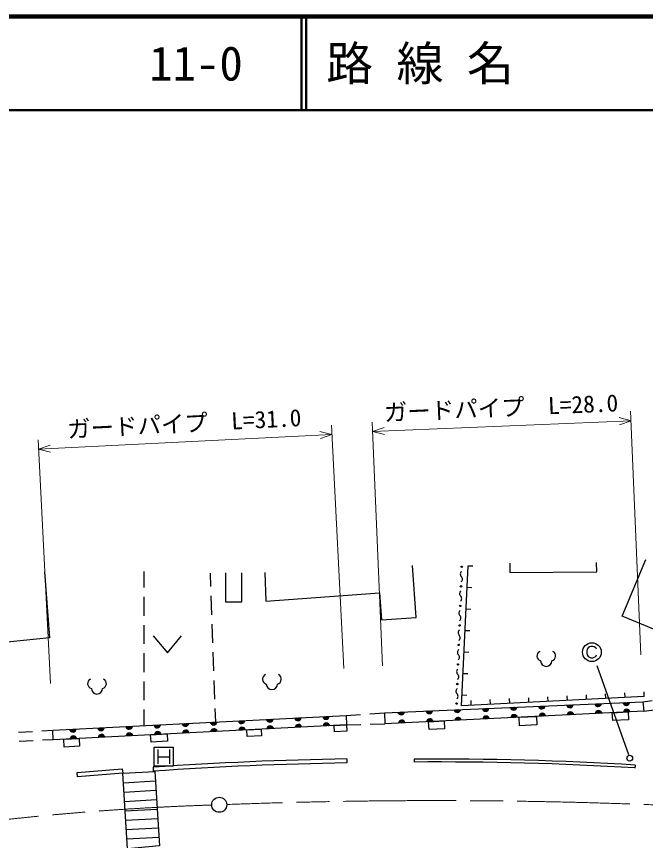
# Model space of a CAD drawing. Units: millimetres, scale not verified. Extents: x 40000 to 680000, y 20000 to 380000.
# Drawn here: x 147387 to 214398, y 292153 to 380000 of the extents above; entities that cross this region are included whole.
import ezdxf
from ezdxf.enums import TextEntityAlignment as Align

# ---------------------------------------------------------------- set-up
doc = ezdxf.new("R2010")
doc.units = ezdxf.units.MM
doc.header["$LTSCALE"] = 1000
doc.linetypes.add('CHAIN', pattern=[18.5, 12, -1.5, 3.5, -1.5])
for name, color, linetype, lineweight in [('M-BGD', 7, 'Continuous', 25), ('M-BMK', 2, 'CHAIN', 13), ('M-BMK-SRVR', 3, 'Continuous', 25), ('M-STR-HTXT', 7, 'Continuous', 13), ('M-STR-STRC', 7, 'Continuous', 25), ('M-TTL', 2, 'Continuous', 140), ('M-TTL-LINE', 7, 'Continuous', 50)]:
    doc.layers.add(name, color=color, linetype=linetype, lineweight=lineweight)
doc.layers.add('M-TTL-TXT', color=7, linetype='Continuous')
doc.styles.add('ＭＳ ゴシック', font='')
doc.styles.get('ＭＳ ゴシック').set_extended_font_data('MS Gothic')

msp = doc.modelspace()

# ---------------------------------------------------------------- linework, layer by layer
at = {"layer": 'M-BGD'}
for p, q in [((199940, 321714), (199948, 320716)), ((150377, 320807), (150907, 313756)), ((160951, 320842), (160950, 319117)), ((168093, 319220), (168040, 320666)), ((173829, 320734), (173938, 317662)), ((189980, 315944), (189566, 321479)), ((195499, 321450), (195999, 321427)), ((195393, 319153), (195893, 319130)), ((160950, 318117), (160948, 316117)), ((168202, 316222), (168130, 318221)), ((173938, 317662), (186042, 318566)), ((186042, 318566), (186259, 315666)), ((195287, 316856), (195786, 316833)), ((186259, 315666), (189980, 315944)), ((160948, 315117), (160947, 313117)), ((168312, 313224), (168239, 315223)), ((195181, 314559), (195680, 314536)), ((150907, 313756), (134854, 312110)), ((161964, 313964), (163464, 312164)), ((163464, 312164), (164964, 313964)), ((160946, 312117), (160945, 310117)), ((168421, 310226), (168348, 312225)), ((195075, 312262), (195574, 312239)), ((168530, 307228), (168458, 309227)), ((194968, 309965), (195468, 309942)), ((160944, 309117), (160943, 307117)), ((194862, 307668), (195362, 307645)), ((204024, 306983), (203999, 307482)), ((206072, 307086), (206047, 307585)), ((208120, 307189), (208095, 307688)), ((210168, 307292), (210143, 307791)), ((212216, 307395), (212190, 307894)), ((214263, 307498), (214238, 307997)), ((186588, 305778), (214117, 306938)), ((195833, 306571), (195808, 307070)), ((197881, 306674), (197856, 307173)), ((199929, 306777), (199904, 307276)), ((201976, 306880), (201951, 307379)), ((214117, 306938), (215100, 307065)), ((214117, 306938), (214206, 305941)), ((160943, 306117), (160942, 304393)), ((168620, 304782), (168567, 306229)), ((185047, 305668), (186588, 305778)), ((186588, 305778), (186615, 304595)), ((214206, 305941), (186615, 304595)), ((214206, 305941), (215586, 306120)), ((151249, 303901), (182508, 305487)), ((182508, 305487), (184049, 305597)), ((182508, 305487), (182546, 304488)), ((182546, 304488), (151302, 302903)), ((182546, 304488), (184081, 304528)), ((185081, 304555), (186615, 304595)), ((147603, 303702), (149101, 303784)), ((150099, 303838), (151249, 303901)), ((151302, 302903), (151249, 303901)), ((149155, 302785), (147658, 302703)), ((151302, 302903), (150154, 302840)), ((182576, 300856), (182584, 300429)), ((189736, 300831), (189738, 300518)), ((161934, 299967), (161963, 299541)), ((213295, 300196), (213276, 299884))]:
    msp.add_line(p, q, dxfattribs=at)
for points in [[(199948, 320716), (209198, 320794), (209189, 321792)], [(219863, 321790), (216635, 314101), (211910, 316084), (214437, 322102)], [(169649, 320703), (169649, 317615), (171396, 317615), (171396, 320703)], [(214263, 307498), (194809, 306519), (195499, 321450)]]:
    msp.add_lwpolyline(points, dxfattribs=at)
for points in [[(210860, 305778), (212551, 305860), (212591, 305030), (210901, 304948)], [(191295, 304823), (192932, 304903), (192973, 304057), (191336, 303977)], [(200936, 305294), (202769, 305383), (202813, 304483), (200980, 304394)], [(171928, 303949), (173470, 304027), (173506, 303318), (171964, 303240)], [(181227, 304421), (182546, 304488), (182581, 303808), (181261, 303741)], [(161678, 303429), (163435, 303518), (163474, 302733), (161718, 302644)], [(152433, 302960), (154071, 303043), (154113, 302204), (152476, 302121)], [(153858, 299414), (158662, 299788), (158699, 299316), (153895, 298942)]]:
    msp.add_lwpolyline(points, close=True, dxfattribs=at)
for centre in [(194821, 321333), (194743, 319251), (194665, 317168), (194586, 315086), (194508, 313004), (194430, 310922), (194352, 308839), (194274, 306757)]:
    msp.add_circle(centre, 75, dxfattribs=at)
for centre, radius, start, end in [((195023, 320554), 356, 128.3185, 227.38404), ((194541, 320030), 356, 308.3185, 47.38404), ((194945, 318472), 356, 128.3185, 227.38404), ((194462, 317948), 356, 308.3185, 47.38404), ((194867, 316389), 356, 128.3185, 227.38404), ((194384, 315865), 356, 308.3185, 47.38404), ((194788, 314307), 356, 128.3185, 227.38404), ((194306, 313783), 356, 308.3185, 47.38404), ((194710, 312225), 356, 128.3185, 227.38404), ((194228, 311701), 356, 308.3185, 47.38404), ((203364, 311830), 536, 116.08703, 255.33416), ((204292, 311830), 536, 284.66584, 63.91297), ((203828, 311311), 600, 180, 360), ((194632, 310142), 356, 128.3185, 227.38404), ((155499, 308882), 536, 116.08703, 255.33416), ((156427, 308882), 536, 284.66584, 63.91297), ((174134, 309356), 536, 116.08703, 255.33416), ((175063, 309356), 536, 284.66584, 63.91297), ((194150, 309618), 356, 308.3185, 47.38404), ((155963, 308363), 600, 180, 360), ((174598, 308837), 600, 180, 360), ((194554, 308060), 356, 128.3185, 227.38404), ((194072, 307536), 356, 308.3185, 47.38404), ((206345, 306665), 354, 191.20937, 353.61455), ((206345, 306665), 283, 193.43341, 351.39051), ((206345, 306665), 212, 197.17974, 347.64419), ((206345, 306665), 142, 204.89147, 339.93246), ((206345, 306665), 100, 215.20913, 329.61479), ((209342, 306791), 354, 191.20937, 353.61455), ((209342, 306791), 283, 193.43341, 351.39051), ((209342, 306791), 212, 197.17974, 347.64419), ((209342, 306791), 142, 204.89147, 339.93246), ((209342, 306791), 100, 215.20913, 329.61479), ((212340, 306917), 354, 191.20937, 353.61455), ((212340, 306917), 283, 193.43341, 351.39051), ((212340, 306917), 212, 197.17974, 347.64419), ((212340, 306917), 142, 204.89147, 339.93246), ((212340, 306917), 100, 215.20913, 329.61479), ((188361, 305907), 354, 191.20937, 353.61455), ((188361, 305907), 283, 193.43341, 351.39051), ((188361, 305907), 212, 197.17974, 347.64419), ((188361, 305907), 142, 204.89147, 339.93246), ((188361, 305907), 100, 215.20913, 329.61479), ((191358, 306033), 354, 191.20937, 353.61455), ((191358, 306033), 283, 193.43341, 351.39051), ((191358, 306033), 212, 197.17974, 347.64419), ((191358, 306033), 142, 204.89147, 339.93246), ((191358, 306033), 100, 215.20913, 329.61479), ((194356, 306160), 354, 191.20937, 353.61455), ((194356, 306160), 283, 193.43341, 351.39051), ((194356, 306160), 212, 197.17974, 347.64419), ((194356, 306160), 142, 204.89147, 339.93246), ((194356, 306160), 100, 215.20913, 329.61479), ((197353, 306286), 354, 191.20937, 353.61455), ((197353, 306286), 283, 193.43341, 351.39051), ((197353, 306286), 212, 197.17974, 347.64419), ((197353, 306286), 142, 204.89147, 339.93246), ((197353, 306286), 100, 215.20913, 329.61479), ((200350, 306412), 354, 191.20937, 353.61455), ((200350, 306412), 283, 193.43341, 351.39051), ((200350, 306412), 212, 197.17974, 347.64419), ((200350, 306412), 142, 204.89147, 339.93246), ((200350, 306412), 100, 215.20913, 329.61479), ((203348, 306538), 354, 191.20937, 353.61455), ((203410, 305360), 354, 11.59028, 173.99546), ((203348, 306538), 283, 193.43341, 351.39051), ((203348, 306538), 212, 197.17974, 347.64419), ((203348, 306538), 142, 204.89147, 339.93246), ((203348, 306538), 100, 215.20913, 329.61479), ((206406, 305506), 354, 11.59028, 173.99546), ((206406, 305506), 283, 13.81432, 171.77142), ((206406, 305506), 212, 17.56064, 168.02509), ((209402, 305652), 354, 11.59028, 173.99546), ((209402, 305652), 283, 13.81432, 171.77142), ((209402, 305652), 212, 17.56064, 168.02509), ((209402, 305652), 142, 25.27237, 160.31336), ((209402, 305652), 100, 35.59003, 149.9957), ((212399, 305799), 354, 11.59028, 173.99546), ((212399, 305799), 283, 13.81432, 171.77142), ((212399, 305799), 212, 17.56064, 168.02509), ((212399, 305799), 142, 25.27237, 160.31336), ((212399, 305799), 100, 35.59003, 149.9957), ((171370, 304976), 354, 191.70172, 354.1069), ((171370, 304976), 283, 193.92576, 351.88286), ((171370, 304976), 212, 197.67209, 348.13653), ((171370, 304976), 142, 205.38382, 340.4248), ((171370, 304976), 100, 215.70148, 330.10714), ((174366, 305128), 354, 191.70172, 354.1069), ((174366, 305128), 283, 193.92576, 351.88286), ((174366, 305128), 212, 197.67209, 348.13653), ((174366, 305128), 142, 205.38382, 340.4248), ((174366, 305128), 100, 215.70148, 330.10714), ((177362, 305280), 354, 191.70172, 354.1069), ((177362, 305280), 283, 193.92576, 351.88286), ((177362, 305280), 212, 197.67209, 348.13653), ((177362, 305280), 142, 205.38382, 340.4248), ((177362, 305280), 100, 215.70148, 330.10714), ((180358, 305432), 354, 191.70172, 354.1069), ((180358, 305432), 283, 193.92576, 351.88286), ((180358, 305432), 212, 197.67209, 348.13653), ((180358, 305432), 142, 205.38382, 340.4248), ((180358, 305432), 100, 215.70148, 330.10714), ((188427, 304629), 354, 11.59028, 173.99546), ((188427, 304629), 283, 13.81432, 171.77142), ((188427, 304629), 212, 17.56064, 168.02509), ((191424, 304775), 354, 11.59028, 173.99546), ((191424, 304775), 283, 13.81432, 171.77142), ((191424, 304775), 212, 17.56064, 168.02509), ((191424, 304775), 142, 25.27237, 160.31336), ((191424, 304775), 100, 35.59003, 149.9957), ((194420, 304921), 354, 11.59028, 173.99546), ((194420, 304921), 283, 13.81432, 171.77142), ((194420, 304921), 212, 17.56064, 168.02509), ((194420, 304921), 142, 25.27237, 160.31336), ((194420, 304921), 100, 35.59003, 149.9957), ((197417, 305068), 354, 11.59028, 173.99546), ((197417, 305068), 283, 13.81432, 171.77142), ((197417, 305068), 212, 17.56064, 168.02509), ((197417, 305068), 142, 25.27237, 160.31336), ((197417, 305068), 100, 35.59003, 149.9957), ((200413, 305214), 354, 11.59028, 173.99546), ((200413, 305214), 283, 13.81432, 171.77142), ((200413, 305214), 212, 17.56064, 168.02509), ((200413, 305214), 142, 25.27237, 160.31336), ((200413, 305214), 100, 35.59003, 149.9957), ((203410, 305360), 283, 13.81432, 171.77142), ((203410, 305360), 212, 17.56064, 168.02509), ((203410, 305360), 142, 25.27237, 160.31336), ((203410, 305360), 100, 35.59003, 149.9957), ((206406, 305506), 142, 25.27237, 160.31336), ((206406, 305506), 100, 35.59003, 149.9957), ((153393, 304064), 354, 191.70172, 354.1069), ((153393, 304064), 283, 193.92576, 351.88286), ((153393, 304064), 212, 197.67209, 348.13653), ((153393, 304064), 142, 205.38382, 340.4248), ((153393, 304064), 100, 215.70148, 330.10714), ((156389, 304216), 354, 191.70172, 354.1069), ((156389, 304216), 283, 193.92576, 351.88286), ((156389, 304216), 212, 197.67209, 348.13653), ((156389, 304216), 142, 205.38382, 340.4248), ((156389, 304216), 100, 215.70148, 330.10714), ((159385, 304368), 354, 191.70172, 354.1069), ((159385, 304368), 283, 193.92576, 351.88286), ((159385, 304368), 212, 197.67209, 348.13653), ((159385, 304368), 142, 205.38382, 340.4248), ((159385, 304368), 100, 215.70148, 330.10714), ((162382, 304520), 354, 191.70172, 354.1069), ((162382, 304520), 283, 193.92576, 351.88286), ((162382, 304520), 212, 197.67209, 348.13653), ((162382, 304520), 142, 205.38382, 340.4248), ((162382, 304520), 100, 215.70148, 330.10714), ((165378, 304672), 354, 191.70172, 354.1069), ((165378, 304672), 283, 193.92576, 351.88286), ((165378, 304672), 212, 197.67209, 348.13653), ((165378, 304672), 142, 205.38382, 340.4248), ((165378, 304672), 100, 215.70148, 330.10714), ((168374, 304824), 354, 191.70172, 354.1069), ((168425, 303717), 354, 11.70172, 174.1069), ((168374, 304824), 283, 193.92576, 351.88286), ((168425, 303717), 283, 13.92576, 171.88286), ((168374, 304824), 212, 197.67209, 348.13653), ((168374, 304824), 142, 205.38382, 340.4248), ((168374, 304824), 100, 215.70148, 330.10714), ((171421, 303869), 354, 11.70172, 174.1069), ((171421, 303869), 283, 13.92576, 171.88286), ((171421, 303869), 212, 17.67209, 168.13653), ((171421, 303869), 142, 25.38382, 160.4248), ((171421, 303869), 100, 35.70148, 150.10714), ((174417, 304021), 354, 11.70172, 174.1069), ((174417, 304021), 283, 13.92576, 171.88286), ((174417, 304021), 212, 17.67209, 168.13653), ((174417, 304021), 142, 25.38382, 160.4248), ((174417, 304021), 100, 35.70148, 150.10714), ((177413, 304173), 354, 11.70172, 174.1069), ((177413, 304173), 283, 13.92576, 171.88286), ((177413, 304173), 212, 17.67209, 168.13653), ((177413, 304173), 142, 25.38382, 160.4248), ((177413, 304173), 100, 35.70148, 150.10714), ((180409, 304325), 354, 11.70172, 174.1069), ((180409, 304325), 283, 13.92576, 171.88286), ((180409, 304325), 212, 17.67209, 168.13653), ((180409, 304325), 142, 25.38382, 160.4248), ((180409, 304325), 100, 35.70148, 150.10714), ((188427, 304629), 142, 25.27237, 160.31336), ((188427, 304629), 100, 35.59003, 149.9957), ((153444, 302957), 354, 11.70172, 174.1069), ((153444, 302957), 283, 13.92576, 171.88286), ((153444, 302957), 212, 17.67209, 168.13653), ((153444, 302957), 142, 25.38382, 160.4248), ((156440, 303109), 354, 11.70172, 174.1069), ((156440, 303109), 283, 13.92576, 171.88286), ((156440, 303109), 212, 17.67209, 168.13653), ((156440, 303109), 142, 25.38382, 160.4248), ((156440, 303109), 100, 35.70148, 150.10714), ((159436, 303261), 354, 11.70172, 174.1069), ((159436, 303261), 283, 13.92576, 171.88286), ((159436, 303261), 212, 17.67209, 168.13653), ((159436, 303261), 142, 25.38382, 160.4248), ((159436, 303261), 100, 35.70148, 150.10714), ((162433, 303413), 354, 11.70172, 174.1069), ((162433, 303413), 283, 13.92576, 171.88286), ((162433, 303413), 212, 17.67209, 168.13653), ((162433, 303413), 142, 25.38382, 160.4248), ((162433, 303413), 100, 35.70148, 150.10714), ((165429, 303565), 354, 11.70172, 174.1069), ((165429, 303565), 283, 13.92576, 171.88286), ((165429, 303565), 212, 17.67209, 168.13653), ((165429, 303565), 142, 25.38382, 160.4248), ((165429, 303565), 100, 35.70148, 150.10714), ((168425, 303717), 212, 17.67209, 168.13653), ((168425, 303717), 142, 25.38382, 160.4248), ((168425, 303717), 100, 35.70148, 150.10714), ((153444, 302957), 100, 35.70148, 150.10714), ((189326, -95933), 396846, 90.97453, 93.95792), ((192334, -40504), 341344, 86.47938, 90.43608), ((192334, -40504), 341032, 86.47938, 90.43608), ((189326, -95933), 396420, 90.97453, 93.95792)]:
    msp.add_arc(centre, radius, start, end, dxfattribs=at)
at = {"layer": 'M-BMK'}
for centre, radius, start, end in [((192051, -299492), 595902, 82.67594, 92.14159), ((177422, 9775), 286312, 91.84905, 97.12971)]:
    msp.add_arc(centre, radius, start, end, dxfattribs=at)
at = {"layer": 'M-BMK-SRVR'}
msp.add_circle((168983, 295963), 800, dxfattribs=at)
at = {"layer": 'M-STR-HTXT'}
for p, q in [((213907, 311933), (212812, 337910)), ((186378, 310774), (185284, 336751)), ((185326, 335752), (212855, 336911)), ((212855, 336911), (211590, 337233)), ((212855, 336911), (211621, 336484)), ((180988, 335449), (179720, 335760)), ((182254, 310481), (180937, 336447)), ((185326, 335752), (186559, 336179)), ((185326, 335752), (186590, 335430)), ((150996, 308895), (149679, 334861)), ((149729, 333863), (180988, 335449)), ((180988, 335449), (179758, 335011)), ((149729, 333863), (150959, 334301)), ((149729, 333863), (150997, 333551))]:
    msp.add_line(p, q, dxfattribs=at)
at = {"layer": 'M-STR-STRC'}
for p, q in [((208441, 312785), (208291, 312685)), ((208591, 312835), (208441, 312785)), ((208791, 312835), (208591, 312835)), ((208941, 312785), (208791, 312835)), ((209091, 312685), (208941, 312785)), ((208191, 312535), (208141, 312335)), ((208141, 312335), (208141, 312135)), ((208141, 312135), (208191, 311935)), ((208291, 312685), (208191, 312535)), ((208191, 311935), (208291, 311785)), ((209191, 312535), (209091, 312685)), ((209091, 311785), (209191, 311935)), ((208291, 311785), (208441, 311685)), ((208441, 311685), (208591, 311635)), ((208591, 311635), (208791, 311635)), ((208791, 311635), (208941, 311685)), ((208941, 311685), (209091, 311785)), ((209211, 310816), (212580, 301340)), ((162061, 300090), (162061, 302090)), ((162061, 302090), (164061, 302090)), ((162436, 301840), (162436, 300340)), ((163686, 301840), (163686, 300340)), ((164061, 302090), (164061, 300090)), ((162436, 301090), (163686, 301090)), ((164061, 300090), (162061, 300090)), ((158783, 298320), (162173, 298507)), ((158843, 297322), (162238, 297509)), ((158903, 296323), (162302, 296511)), ((158963, 295325), (162367, 295513)), ((159023, 294327), (162432, 294516)), ((159083, 293329), (162496, 293518)), ((159142, 292331), (162561, 292520))]:
    msp.add_line(p, q, dxfattribs=at)
msp.add_lwpolyline([(158723, 299318), (162108, 299505), (162621, 291591), (159206, 291279)], close=True, dxfattribs=at)
for centre, radius in [((208691, 312235), 1000), ((212716, 300931), 305)]:
    msp.add_circle(centre, radius, dxfattribs=at)
at = {"layer": 'M-TTL'}
msp.add_line((680000, 380000), (40000, 380000), dxfattribs=at)
at = {"layer": 'M-TTL-LINE'}
for p, q in [((177750, 380000), (177750, 370000)), ((178250, 380000), (178250, 370000)), ((40000, 370000), (680000, 370000))]:
    msp.add_line(p, q, dxfattribs=at)

# ---------------------------------------------------------------- texts
at = {"layer": 'M-STR-HTXT', "style": 'ＭＳ ゴシック'}
for s, rotation, p in [('ガードパイプ  L=28.0', 2.412, (199069, 336831)), ('ガードパイプ  L=31.0', 2.904, (165333, 335155))]:
    msp.add_text(s, height=1833, rotation=rotation, dxfattribs=at).set_placement(p, align=Align.BOTTOM_CENTER)
at = {"layer": 'M-TTL-TXT', "style": 'ＭＳ ゴシック'}
for s, p in [('路 線 名', (180380, 375000)), ('11-0', (161521, 375000))]:
    msp.add_text(s, height=3666, dxfattribs=at).set_placement(p, align=Align.MIDDLE_LEFT)

doc.saveas('drawing.dxf')
